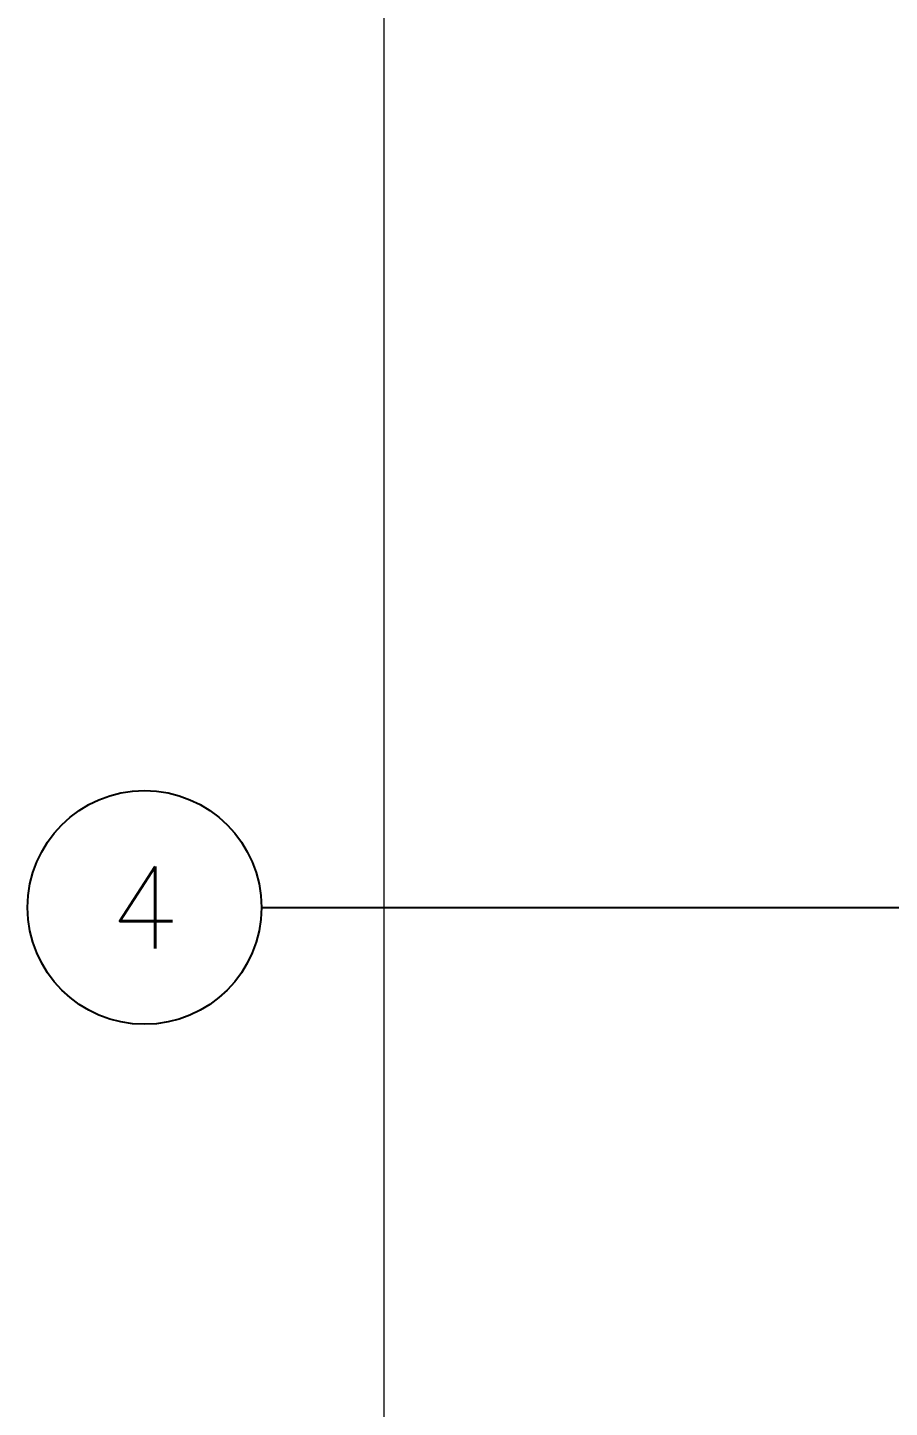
# Model space of a CAD drawing. Extents: x 4137 to 28680, y 2446 to 6814.
# Drawn here: x 10476.8 to 10550.5, y 3483.7 to 3601.7 of the extents above; entities that cross this region are included whole.
import ezdxf
from ezdxf.enums import TextEntityAlignment as Align

# ---------------------------------------------------------------- set-up
doc = ezdxf.new("R2010")
doc.units = 0
doc.header["$LTSCALE"] = 0.5
doc.layers.get('0').update_dxf_attribs({"linetype": 'CONTINUOUS'})
doc.layers.add('DIM', color=5, linetype='CONTINUOUS')
doc.styles.get("Standard").update_dxf_attribs({"font": 'simplex.shx'})

msp = doc.modelspace()

# ---------------------------------------------------------------- linework, layer by layer
at = {"color": 7, "linetype": 'Continuous', "lineweight": 15}
msp.add_line((10507.28, 3726.67), (10507.28, 3426.67), dxfattribs=at)
msp.add_line((10507.28, 3726.67), (10507.28, 3426.67), dxfattribs=at)
at = {"layer": 'DIM'}
msp.add_line((10496.82, 3526.47), (10567.38, 3526.47), dxfattribs=at)
msp.add_line((10496.82, 3526.47), (10567.38, 3526.47), dxfattribs=at)
msp.add_circle((10486.82, 3526.47), 10, dxfattribs=at)
msp.add_circle((10486.82, 3526.47), 10, dxfattribs=at)

# ---------------------------------------------------------------- texts
msp.add_text('4', height=7, dxfattribs=at).set_placement((10486.82, 3526.47), align=Align.MIDDLE)
msp.add_text('4', height=7, dxfattribs=at).set_placement((10486.82, 3526.47), align=Align.MIDDLE)

doc.saveas('drawing.dxf')
